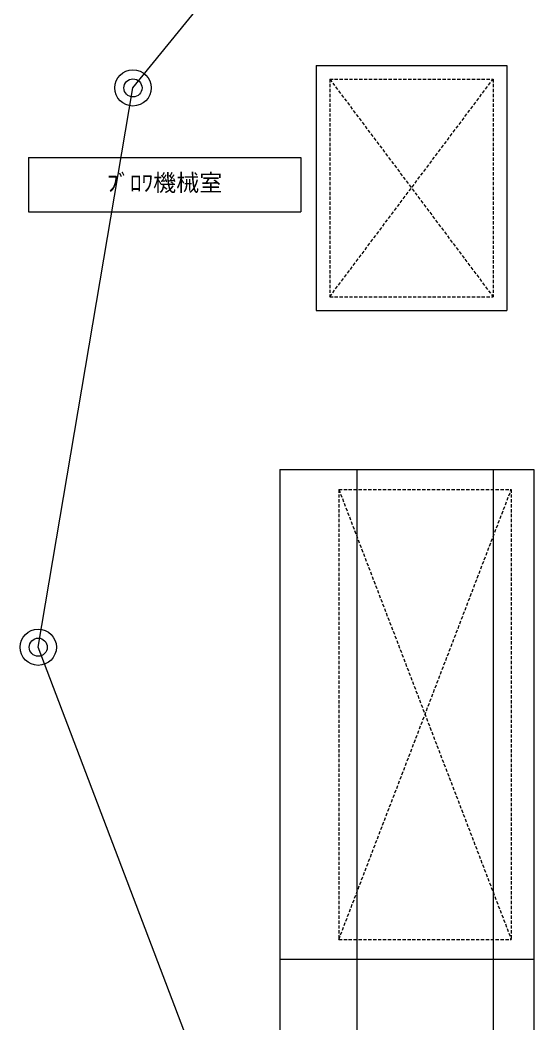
# Model space of a CAD drawing. Units: millimetres at full size. Extents: x -12803 to 120774, y -9413 to 101127.
# Drawn here: x -10265 to -4602, y 80820 to 91888 of the extents above; entities that cross this region are included whole.
import ezdxf
from ezdxf.enums import TextEntityAlignment as Align

# ---------------------------------------------------------------- set-up
doc = ezdxf.new("R2010")
doc.units = ezdxf.units.MM
doc.header["$LTSCALE"] = 30
doc.linetypes.add('DASHED1', pattern=[1.8, 1.2, -0.6])
doc.layers.add('0-8_1-9', color=7, linetype='Continuous', lineweight=15)
doc.styles.add('ＭＳ ゴシック', font='')
doc.styles.get('ＭＳ ゴシック').set_extended_font_data('MS Gothic')

msp = doc.modelspace()

# ---------------------------------------------------------------- linework, layer by layer
at = {"layer": '0-8_1-9'}
for p, q in [((-9020.77, 91140.27), (-8008.8, 92387.27)), ((-7001.77, 91387.27), (-7001.77, 88687.27)), ((-10064.77, 84973.27), (-9020.77, 91140.27)), ((-10171.63, 90372.43), (-10171.63, 89772.43)), ((-10171.63, 89772.43), (-7171.63, 89772.43)), ((-7001.77, 88687.27), (-4901.77, 88687.27)), ((-7401.77, 86932.27), (-7401.77, 79732.27)), ((-6551.77, 86932.27), (-6551.77, 79732.27)), ((-5051.77, 86932.27), (-5051.77, 79732.27)), ((-7681.77, 78702.27), (-10064.77, 84973.27)), ((-7401.77, 81532.27), (-4601.77, 81532.27))]:
    msp.add_line(p, q, dxfattribs=at)
at = {"layer": '0-8_1-9', "linetype": 'DASHED1'}
for p, q in [((-6851.77, 91237.27), (-6851.77, 88837.27)), ((-6851.77, 91237.27), (-5051.77, 88837.27)), ((-6851.77, 88837.27), (-5051.77, 91237.27)), ((-6851.77, 88837.27), (-5051.77, 88837.27)), ((-6751.77, 86712.27), (-6751.77, 81752.27)), ((-6751.77, 81752.27), (-4851.77, 86712.27)), ((-6751.77, 86712.27), (-4851.77, 81752.27)), ((-6751.77, 81752.27), (-4851.77, 81752.27))]:
    msp.add_line(p, q, dxfattribs=at)
at = {"layer": '0-8_1-9'}
for points in [[(-7001.77, 91387.27), (-4901.77, 91387.27), (-4901.77, 88687.27)], [(-10171.63, 90372.43), (-7171.63, 90372.43), (-7171.63, 89772.43)], [(-7401.77, 86932.27), (-4601.77, 86932.27), (-4601.77, 79732.27)]]:
    msp.add_lwpolyline(points, dxfattribs=at)
at = {"layer": '0-8_1-9', "linetype": 'DASHED1'}
for points in [[(-6851.77, 91237.27), (-5051.77, 91237.27), (-5051.77, 88837.27)], [(-6751.77, 86712.27), (-4851.77, 86712.27), (-4851.77, 81752.27)]]:
    msp.add_lwpolyline(points, dxfattribs=at)
at = {"layer": '0-8_1-9'}
for centre, radius in [((-9020.77, 91140.27), 200), ((-9020.77, 91140.27), 100), ((-10064.77, 84973.27), 200), ((-10064.77, 84973.27), 100)]:
    msp.add_circle(centre, radius, dxfattribs=at)

# ---------------------------------------------------------------- texts
at = {"layer": '0-8_1-9', "style": 'ＭＳ ゴシック'}
msp.add_text('ﾌﾞﾛﾜ機械室', height=186.6, dxfattribs=at).set_placement((-9308.03, 89945.15), align=Align.BOTTOM_LEFT)

doc.saveas('drawing.dxf')
